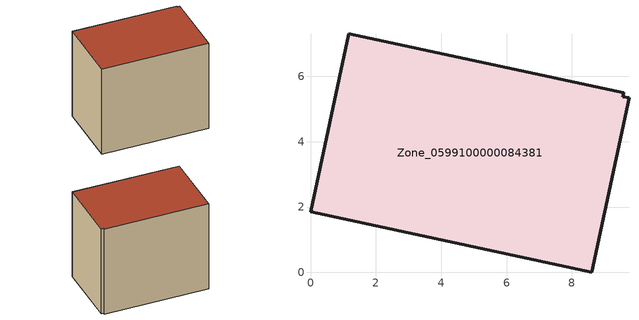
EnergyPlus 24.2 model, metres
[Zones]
Zone_0599100000084381
 floor ground (C_G): 0,1.85 1.17,7.31 9.58,5.5 9.55,5.38 9.74,5.35 8.6,0 z0
 wall outside (C_F): 1.17,7.31 0,1.85 8.6,0 9.74,5.35 9.55,5.38 9.58,5.5 1.17,7.31 z0:7.74
 roof outside (C_R): 8.6,0 9.74,5.35 9.55,5.38 9.58,5.5 1.17,7.31 0,1.85 z7.74
[BUILDING]
Pand.0599100000084381: North Axis=0; Terrain=City; Loads Convergence Tolerance Value=0.04; Temperature Convergence Tolerance Value=0.4; Solar Distribution=FullExterior; Maximum Number of Warmup Days=25; Minimum Number of Warmup Days=1
[Site:Location]
Rotterdam.The.Hague.AP_ZH_NLD Design_Conditions: Latitude=51.96; Longitude=4.45; Time Zone=1; Elevation=-4.5
[SITE:GROUNDTEMPERATURE:BUILDINGSURFACE]
18, 18, 18, 18, 18, 18, 18, 18, 18, 18, 18, 18
[MATERIAL] Thermal Absorptance=0.9; Solar Absorptance=0.7; Visible Absorptance=0.7
Name | Roughness | Thickness | Conductivity | Density | Specific Heat
G.TC.1975-1991 | MediumSmooth | 0.15 | 0.288461 | 540 | 1210
F.TC.1975-1991 | Rough | 0.3 | 0.230769 | 1920 | 840
R.TC.1975-1991 | MediumRough | 0.2 | 0.153846 | 1500 | 1000
[CONSTRUCTION]
C_G: G.TC.1975-1991
C_F: F.TC.1975-1991
C_R: R.TC.1975-1991
[ZONE]
Zone_0599100000084381: Type=1; Multiplier=1; Ceiling Height=Autocalculate; Volume=Autocalculate; Floor Area=autocalculate; Part of Total Floor Area=Yes
[ZONEINFILTRATION:DESIGNFLOWRATE]
Infil_Zone_0599100000084381: Zone or ZoneList or Space or SpaceList=Zone_0599100000084381; Schedule=AlwaysOn; Design Flow Rate Calculation Method=Flow/Area; Flow Rate per Floor Area=0.003; Constant Term Coefficient=1; Temperature Term Coefficient=0; Velocity Term Coefficient=0; Velocity Squared Term Coefficient=0
[HVACTEMPLATE:ZONE:IDEALLOADSAIRSYSTEM]
Zone_0599100000084381: Maximum Heating Supply Air Temperature=50; Minimum Cooling Supply Air Temperature=13; Maximum Heating Supply Air Humidity Ratio=0.0156; Minimum Cooling Supply Air Humidity Ratio=0.0077; Heating Limit=NoLimit; Cooling Limit=NoLimit; Dehumidification Control Type=ConstantSensibleHeatRatio; Cooling Sensible Heat Ratio=0.7; Dehumidification Setpoint=60; Humidification Control Type=None; Humidification Setpoint=30; Outdoor Air Method=None; Outdoor Air Flow Rate per Person=0.00944; Outdoor Air Flow Rate per Zone Floor Area=0; Outdoor Air Flow Rate per Zone=0; Demand Controlled Ventilation Type=None; Outdoor Air Economizer Type=NoEconomizer; Heat Recovery Type=None; Sensible Heat Recovery Effectiveness=0.7; Latent Heat Recovery Effectiveness=0.65
[ZONECONTROL:THERMOSTAT]
ThermostatControl_Zone_0599100000084381: Zone or ZoneList=Zone_0599100000084381; Control Type Schedule=DualSetpointControlType; Control 1=Thermostat_Zone_0599100000084381; Temperature Difference Between Cutout And Setpoint=0
[THERMOSTATSETPOINT:DUALSETPOINT]
Thermostat_Zone_0599100000084381: Heating Setpoint Temperature Schedule=HeatingSetpoint_Zone_0599100000084381; Cooling Setpoint Temperature Schedule=CoolingSetpoint_Zone_0599100000084381
[SCHEDULE:COMPACT]
HeatingSetpoint_Zone_0599100000084381: Through: 12/31, For: AllDays, Until: 24:00, 21
CoolingSetpoint_Zone_0599100000084381: Through: 12/31, For: AllDays, Until: 24:00, 24
DualSetpointControlType: Through: 12/31, For: AllDays, Until: 24:00, 4
AlwaysOn: Through: 12/31, For: AllDays, Until: 24:00, 1
